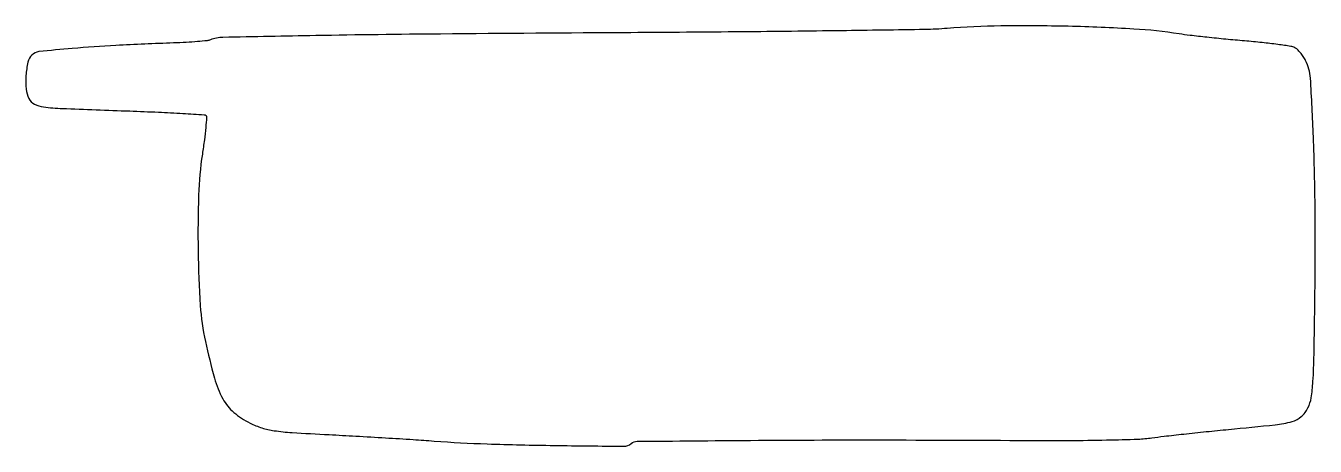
# Model space of a CAD drawing. Extents: x 0 to 404, y 0 to 132.
import ezdxf

# ---------------------------------------------------------------- set-up
doc = ezdxf.new("R2010")
doc.units = 0

msp = doc.modelspace()

# ---------------------------------------------------------------- linework, layer by layer
msp.add_lwpolyline([(288.5, 130.904128, -0.016411), (281.461395, 130.560669, -0.000629), (255.29375, 130.176458, -0.001126), (224.324048, 129.830441, -0.000793), (189.5, 129.575046, 0.00066), (130.037066, 129.154791, 0.002196), (90.963263, 128.655389, 0.000866), (61.923941, 128.10631, 0.08922), (58, 127.316574, -0.068727), (56.975097, 127.066481, -0.004746), (54.003125, 126.790458, -0.006687), (50.439612, 126.54152, -0.004974), (46.5, 126.358506, 0.003674), (28.434085, 125.566324, 0.008401), (14.830114, 124.640218, 0.005025), (4.373393, 123.645702, 0.171792), (2.162272, 122.590844, 0.143234), (0.930965, 120.341576, 0.037161), (0.340463, 116.212372, 0.038261), (0.377852, 111.929589, 0.100838), (1.240005, 109, 0.151686), (3.004054, 107.246107, 0.089773), (5.861869, 106.35466, 0.021052), (11.71585, 105.878249, 0.000867), (32.786589, 105.090422, -0.002243), (41.755458, 104.73035, -0.003598), (49.402996, 104.333792, -0.000762), (56.105022, 103.927628, -0.182833), (56.652764, 103.680569, -0.220327), (56.842936, 103.162286, -0.003368), (56.552603, 99.900804, -0.008312), (56.120841, 96.066908, -0.005315), (55.497906, 91.627168, 0.029401), (54.323637, 78.793299, 0.012187), (54.182743, 61.365236, 0.011848), (54.866669, 44.269533, 0.0381), (56.452987, 33, 0.013571), (59.283151, 21.590562, 0.0577), (61.922135, 15.088596, 0.089356), (65.34158, 10.852043, 0.064708), (70.411603, 7.499447, 0.037131), (74.144447, 6.005093, 0.04045), (77.952477, 5.130703, 0.020625), (83.554447, 4.548219, 0.002913), (95.137474, 3.892647, -0.001399), (103.538283, 3.442693, -0.001051), (112.777883, 2.902395, -0.001063), (121.467036, 2.357415, -0.002446), (128, 1.901622, 0.01022), (144.597682, 1.002662, 0.005149), (165.56219, 0.512593, 0.001158), (187.320254, 0.278507, 0.177109), (189.615702, 1.096024, -0.172613), (191.541681, 1.800955, -0.0003), (226.910428, 2.098443, -0.002182), (266.825559, 2.236058, -0.001327), (314, 2.067617, 0.003087), (326.58941, 2.066975, 0.003821), (338.312988, 2.228352, 0.003179), (348.146077, 2.501425, 0.027662), (352.5, 2.891849, -0.007075), (356.280539, 3.388388, -0.001791), (362.4375, 4.086236, -0.001827), (369.478125, 4.832684, -0.001846), (376.5, 5.525033, 0.002955), (391.075523, 6.994818, 0.039466), (396.363856, 7.986113, 0.114593), (399.222896, 9.519844, 0.098164), (401.306885, 12.235601, 0.076011), (402.317351, 15.421905, 0.023152), (402.869849, 20.467312, 0.011247), (403.211641, 28.947709, 0.001532), (403.473024, 46.696682, 0.004666), (403.537068, 74.182769, 0.008049), (403.008737, 97.049605, 0.005547), (402.087208, 115.357436, 0.104342), (400.563754, 120.876712, 0.028723), (399.828357, 122.118478, 0.025735), (398.929981, 123.316149, 0.026615), (398.010003, 124.307164, 0.069597), (397.226952, 124.878539, 0.084957), (395.971253, 125.297299, 0.004748), (391.880586, 125.885809, 0.007204), (386.972964, 126.472505, 0.005206), (381.487302, 126.990593, -0.003013), (375.655465, 127.515576, -0.002819), (369.699395, 128.121842, -0.002806), (364.418214, 128.719502, -0.009636), (361, 129.19274, 0.024722), (346.846346, 130.718843, 0.008594), (326.339648, 131.555735, 0.008792), (305.210333, 131.682899, 0.017505)], format="xyb", close=True)

doc.saveas('drawing.dxf')
